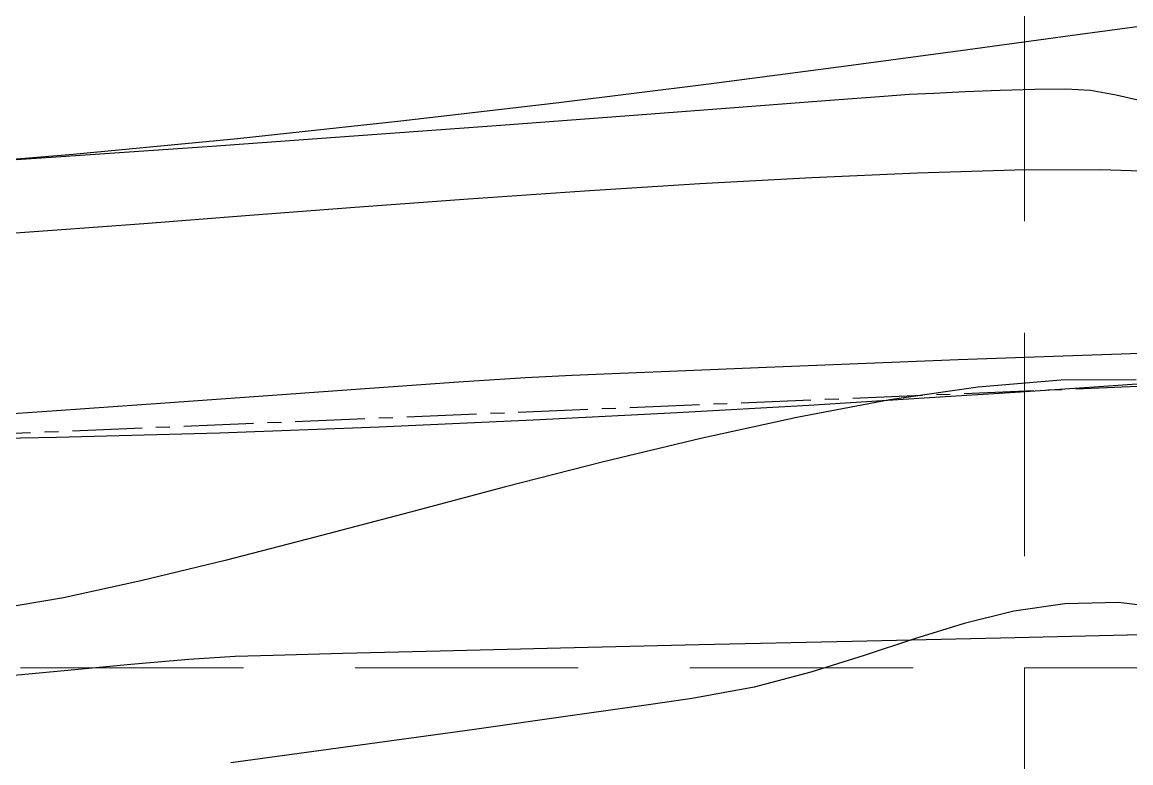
# Model space of a CAD drawing. Header units: inches. Extents: x 2547543 to 2548696, y 7125653 to 7126375.
# Drawn here: x 2547903.62 to 2547923.49, y 7125832.67 to 7125845.94 of the extents above; entities that cross this region are included whole.
import ezdxf

# ---------------------------------------------------------------- set-up
doc = ezdxf.new("R2010")
doc.units = ezdxf.units.IN
doc.header["$MEASUREMENT"] = 0
doc.linetypes.add('CENTER', pattern=[2, 1.25, -0.25, 0.25, -0.25])
doc.linetypes.add('HIDDEN', pattern=[0.375, 0.25, -0.125])
for name, color, linetype in [('CONT-MNR', 14, 'Continuous'), ('GRID', 254, 'HIDDEN'), ('V-CREEK-CNTR-E', 2, 'CENTER'), ('V-TOPO-MINR-E', 14, 'Continuous')]:
    doc.layers.add(name, color=color, linetype=linetype)

msp = doc.modelspace()

# ---------------------------------------------------------------- linework, layer by layer
at = {"layer": 'CONT-MNR', "color": 35, "extrusion": (0.1345694258000392, -0.9909041677376516, 0), "elevation": -6718157.747463809}
msp.add_lwpolyline([(3483667.891661426, 563), (3483669.324394498, 563)], dxfattribs=at)
at = {"layer": 'CONT-MNR', "color": 35, "extrusion": (0.1353277660411646, -0.9908008860201468, 0), "elevation": -6715489.585792342}
msp.add_lwpolyline([(3488806.702848496, 563.0000000000009), (3488808.553405501, 563.0000000000009)], dxfattribs=at)
at = {"layer": 'CONT-MNR', "color": 35, "extrusion": (0.1331241558371942, -0.991099368949771, 0), "elevation": -6723231.152782335}
msp.add_lwpolyline([(3473862.426168165, 563.0000000000005), (3473864.627901196, 563.0000000000005)], dxfattribs=at)
at = {"layer": 'CONT-MNR', "color": 35, "extrusion": (0.1290347457312925, -0.9916400730073694, 0), "elevation": -6737503.609371403}
msp.add_lwpolyline([(3446097.106490524, 563.0000000000009), (3446099.592785038, 563.0000000000009)], dxfattribs=at)
at = {"layer": 'CONT-MNR', "color": 35, "extrusion": (0.1233497565857044, -0.9923632588675618, 0), "elevation": -6757141.79395372}
msp.add_lwpolyline([(3407426.668412877, 563), (3407429.372717633, 563)], dxfattribs=at)
at = {"layer": 'CONT-MNR', "color": 35, "extrusion": (0.1160333759599038, -0.9932453149465884, 0), "elevation": -6782068.691461594}
msp.add_lwpolyline([(3357535.824263419, 563), (3357538.680120275, 563)], dxfattribs=at)
at = {"layer": 'CONT-MNR', "color": 35, "extrusion": (0.1068369855422456, -0.9942765503220149, 0), "elevation": -6812848.692845884}
msp.add_lwpolyline([(3294628.333475554, 563.0000000000009), (3294631.274559257, 563.0000000000009)], dxfattribs=at)
at = {"layer": 'CONT-MNR', "color": 35, "extrusion": (0.09529858751555989, -0.9954487325912567, 0), "elevation": -6850600.251268418}
msp.add_lwpolyline([(3215391.162581373, 563), (3215394.122758958, 563)], dxfattribs=at)
at = {"layer": 'CONT-MNR', "color": 35}
for points, elevation in [([(2547901.626067287, 7125843.338691113), (2547904.529997135, 7125843.573718509)], 563), ([(2547919.664990092, 7125843.243609466), (2547921.406612928, 7125843.293067334)], 562), ([(2547921.406612928, 7125843.293067334), (2547922.943379661, 7125843.301087084)], 562), ([(2547909.576398402, 7125842.624570831), (2547911.617002879, 7125842.774152515)], 562), ([(2547907.621057373, 7125842.476377735), (2547909.576398402, 7125842.624570831)], 562), ([(2547904.15957869, 7125842.212708453), (2547905.799333049, 7125842.336711015)], 562), ([(2547905.799333049, 7125842.336711015), (2547907.621057373, 7125842.476377735)], 562), ([(2547902.750147556, 7125842.111507835), (2547904.15957869, 7125842.212708453)], 562), ([(2547923.580957871, 7125839.536361243), (2547922.231823537, 7125839.529544296)], 561), ([(2547921.50903184, 7125839.320273041), (2547922.827836804, 7125839.409796247)], 561), ([(2547919.166753047, 7125839.173170059), (2547917.501666918, 7125838.861167505)], 561), ([(2547912.772627508, 7125838.817968575), (2547915.358253886, 7125838.949860988)], 561), ([(2547901.321985069, 7125838.452496286), (2547904.233213841, 7125838.504234305)], 561), ([(2547912.281305167, 7125837.615226515), (2547910.550900174, 7125837.159192965)], 561), ([(2547910.550900174, 7125837.159192965), (2547908.867727999, 7125836.714095086)], 561), ([(2547908.867727999, 7125836.714095086), (2547907.257213655, 7125836.298710244)], 561), ([(2547907.257213655, 7125836.298710244), (2547905.744782158, 7125835.931815806)], 561), ([(2547904.355858521, 7125835.632189142), (2547903.115867756, 7125835.418607617)], 561), ([(2547923.265849133, 7125835.543750039), (2547922.303249924, 7125835.522947997)], 562), ([(2547924.299834571, 7125835.42188032), (2547923.265849133, 7125835.543750039)], 562), ([(2547917.752722076, 7125834.296736343), (2547916.733445104, 7125834.030628729)], 562), ([(2547915.623889317, 7125833.825424356), (2547914.759234331, 7125833.702228039)], 562)]:
    msp.add_lwpolyline(points, dxfattribs=dict(at, elevation=elevation))
at = {"layer": 'CONT-MNR', "color": 35, "extrusion": (-0.03158091948016652, -0.9995011983608562, 0), "elevation": -7202754.668084764}
msp.add_lwpolyline([(2321611.351719176, 562.0000000000009), (2321612.635917106, 562.0000000000009)], dxfattribs=at)
at = {"layer": 'CONT-MNR', "color": 35, "extrusion": (0.0552026008794617, -0.9984751738807244, 0), "elevation": -6974325.800521362}
msp.add_lwpolyline([(2937395.70184748, 562.0000000000005), (2937397.71118664, 562.0000000000005)], dxfattribs=at)
at = {"layer": 'CONT-MNR', "color": 35, "extrusion": (0.04408389465775277, -0.9990278325611375, 0), "elevation": -7006593.50872575}
msp.add_lwpolyline([(2859575.683381117, 562), (2859577.583353891, 562)], dxfattribs=at)
at = {"layer": 'CONT-MNR', "color": 35, "extrusion": (0.06906763122293873, -0.9976119798384802, 0), "elevation": -6932847.897988223}
msp.add_lwpolyline([(3033992.233569514, 562), (3033994.316057203, 562)], dxfattribs=at)
at = {"layer": 'CONT-MNR', "color": 35, "extrusion": (0.06325206921353736, -0.9979975830332487, 0), "elevation": -6950413.19586789}
msp.add_lwpolyline([(2993536.01835901, 562.0000000000009), (2993538.088576045, 562.0000000000009)], dxfattribs=at)
at = {"layer": 'CONT-MNR', "color": 35, "extrusion": (0.08571945342075805, -0.9963193139276417, 0), "elevation": -6881205.050163533}
msp.add_lwpolyline([(3149367.199587982, 561.0000000000009), (3149365.714244285, 561.0000000000009)], dxfattribs=at)
at = {"layer": 'CONT-MNR', "color": 35, "extrusion": (0.1430090403953485, -0.9897213821905645, 0), "elevation": -6688219.920695276}
msp.add_lwpolyline([(3540791.103251985, 561.0000000000005), (3540789.50159529, 561.0000000000005)], dxfattribs=at)
at = {"layer": 'CONT-MNR', "color": 35, "extrusion": (0.06460852734492825, -0.9979106864816709, 0), "elevation": -6946333.751362738}
msp.add_lwpolyline([(3002986.359400211, 561), (3002988.086758804, 561)], dxfattribs=at)
at = {"layer": 'CONT-MNR', "color": 35, "extrusion": (0.06975273658159166, -0.9975643115806515, 0), "elevation": -6930758.495427344}
msp.add_lwpolyline([(3038763.680985891, 561), (3038764.538107713, 561)], dxfattribs=at)
at = {"layer": 'CONT-MNR', "color": 35, "extrusion": (0.06077214725727353, -0.9981516648875262, 0), "elevation": -6957825.713464825}
msp.add_lwpolyline([(2976260.851699399, 561), (2976262.925400341, 561)], dxfattribs=at)
at = {"layer": 'CONT-MNR', "color": 35, "extrusion": (0.05624416074398059, -0.998417044316755, 0), "elevation": -6971253.701625733}
msp.add_lwpolyline([(2944668.95248881, 561.0000000000005), (2944671.313386313, 561.0000000000005)], dxfattribs=at)
at = {"layer": 'CONT-MNR', "color": 35, "extrusion": (0.04472054335637314, -0.9989995360368846, 0), "elevation": -7004765.629407683}
msp.add_lwpolyline([(2864032.30350126, 561), (2864035.061526824, 561)], dxfattribs=at)
at = {"layer": 'CONT-MNR', "color": 35, "extrusion": (0.2137099206080663, -0.9768971644107143, 0), "elevation": -6416696.530525072}
msp.add_lwpolyline([(4011915.839816825, 561.0000000000009), (4011914.0795974, 561.0000000000009)], dxfattribs=at)
at = {"layer": 'CONT-MNR', "color": 35, "extrusion": (0.02852207160443247, -0.9995931629575062, 0), "elevation": -7050267.942190993}
msp.add_lwpolyline([(2750111.327450436, 561), (2750114.246705553, 561)], dxfattribs=at)
at = {"layer": 'CONT-MNR', "color": 35, "extrusion": (0.03735272751503563, -0.9993021433716569, 0), "elevation": -7025694.492251301}
msp.add_lwpolyline([(2812298.584462295, 561), (2812301.452543756, 561)], dxfattribs=at)
at = {"layer": 'CONT-MNR', "color": 35, "extrusion": (0.2343767932249173, -0.972145832063073, 0), "elevation": -6330181.852719862}
msp.add_lwpolyline([(4147076.881180346, 561.0000000000009), (4147075.082483555, 561.0000000000009)], dxfattribs=at)
at = {"layer": 'CONT-MNR', "color": 35, "extrusion": (0.2478080126417177, -0.9688091601912951, 0), "elevation": -6272183.676851486}
msp.add_lwpolyline([(4234282.223954569, 561.0000000000009), (4234280.415329228, 561.0000000000009)], dxfattribs=at)
at = {"layer": 'CONT-MNR', "color": 35, "extrusion": (0.2108747922298882, -0.9775130802204142, 0), "elevation": -6428308.736302297}
msp.add_lwpolyline([(3993270.364279227, 561.0000000000005), (3993268.943404493, 561.0000000000005)], dxfattribs=at)
at = {"layer": 'CONT-MNR', "color": 35, "extrusion": (-0.2390611175062367, 0.9710045221813695, 0), "elevation": 6310109.452049736}
msp.add_lwpolyline([(-4177553.361979022, 562.0000000000009), (-4177552.446317196, 562.0000000000009)], dxfattribs=at)
at = {"layer": 'CONT-MNR', "color": 35, "extrusion": (0.1454247269859276, -0.9893693186980627, 0), "elevation": -6679552.13116204}
msp.add_lwpolyline([(3557108.838733313, 562.0000000000009), (3557107.914601171, 562.0000000000009)], dxfattribs=at)
at = {"layer": 'CONT-MNR', "color": 35, "extrusion": (0.2954611823471349, -0.9553547454877865, 0), "elevation": -6054888.841489445}
msp.add_lwpolyline([(4539575.625076072, 562.0000000000009), (4539574.696614087, 562.0000000000009)], dxfattribs=at)
at = {"layer": 'CONT-MNR', "color": 35, "extrusion": (0.3143448337952022, -0.9493088672641096, 0), "elevation": -5963692.885584056}
msp.add_lwpolyline([(4658732.0673512, 562), (4658731.110861281, 562)], dxfattribs=at)
at = {"layer": 'CONT-MNR', "color": 35, "extrusion": (0.2986398860202351, -0.9543658724398213, 0), "elevation": -6039743.198204529}
msp.add_lwpolyline([(4559705.088776556, 562.0000000000009), (4559704.091157939, 562.0000000000009)], dxfattribs=at)
at = {"layer": 'CONT-MNR', "color": 35, "extrusion": (0.1818588300929523, -0.9833246492980956, 0), "elevation": -6543647.092805846}
msp.add_lwpolyline([(3801325.168602344, 562), (3801324.040230561, 562)], dxfattribs=at)
at = {"layer": 'CONT-MNR', "color": 35, "extrusion": (0.1405206033510887, -0.9900777545394333, 0), "elevation": -6697094.911868604}
msp.add_lwpolyline([(3523960.174797214, 562.0000000000009), (3523958.839930193, 562.0000000000009)], dxfattribs=at)
at = {"layer": 'CONT-MNR', "color": 35, "extrusion": (0.1391103518660674, -0.9902768855242957, 0), "elevation": -6702107.084823442}
msp.add_lwpolyline([(3514416.991146319, 562.0000000000009), (3514415.258065872, 562.0000000000009)], dxfattribs=at)
at = {"layer": 'CONT-MNR', "color": 35, "extrusion": (0.1372006750465615, -0.990543272536222, 0), "elevation": -6708871.002209142}
msp.add_lwpolyline([(3501485.950033798, 562.0000000000009), (3501483.881999886, 562.0000000000009)], dxfattribs=at)
at = {"layer": 'CONT-MNR', "color": 35, "extrusion": (0.1348506651124821, -0.9908659334737072, 0), "elevation": -6717157.843204468}
msp.add_lwpolyline([(3485560.214608889, 562.0000000000005), (3485557.874872724, 562.0000000000005)], dxfattribs=at)
at = {"layer": 'GRID', "color": 252, "linetype": 'HIDDEN', "lineweight": 0, "ltscale": 16}
for p, q in [((2547921.583313597, 7126356.376313465), (2547921.583313597, 7125726.296813901)), ((2547561.583313602, 7125834.376313472), (2548677.583313586, 7125834.376313472))]:
    msp.add_line(p, q, dxfattribs=at)
at = {"layer": 'V-CREEK-CNTR-E', "color": 5}
msp.add_line((2547884.5327, 7125837.7856), (2547924.7817, 7125839.4692), dxfattribs=at)
at = {"layer": 'V-TOPO-MINR-E', "color": 35, "extrusion": (0.05012280395753784, -0.9987430623155458, 0), "elevation": -6989179.033171143}
msp.add_lwpolyline([(2901884.695281558, 563.0000000000005), (2901885.25885683, 563.0000000000005)], dxfattribs=at)
at = {"layer": 'V-TOPO-MINR-E', "color": 35, "extrusion": (0.04423441006188257, -0.9990211794383927, 0), "elevation": -7006164.012229155}
msp.add_lwpolyline([(2860634.098768099, 563), (2860634.722573143, 563)], dxfattribs=at)
at = {"layer": 'V-TOPO-MINR-E', "color": 35}
for points, elevation in [([(2547921.14260969, 7125844.724191549), (2547921.76494007, 7125844.742789293)], 563), ([(2547922.325214758, 7125844.744049553), (2547922.762242127, 7125844.719630747)], 563), ([(2547923.222736594, 7125844.638270056), (2547923.843510756, 7125844.492252953)], 563), ([(2547914.496795557, 7125844.269364356), (2547916.463908295, 7125844.418927734)], 563), ([(2547906.932012135, 7125843.713572054), (2547909.646090286, 7125843.908634624)], 563), ([(2547922.273927685, 7125839.96483545), (2547924.182040079, 7125840.026678824)], 562), ([(2547915.512301647, 7125839.700745796), (2547916.954973259, 7125839.761077103)], 562), ([(2547916.954973259, 7125839.761077103), (2547918.601838592, 7125839.827935324)], 562), ([(2547911.43668454, 7125839.495686501), (2547912.638873124, 7125839.572657175)], 562), ([(2547913.473762319, 7125839.616060987), (2547914.332379439, 7125839.65104067)], 562), ([(2547914.332379439, 7125839.65104067), (2547915.512301647, 7125839.700745796)], 562), ([(2547909.930958314, 7125839.391883609), (2547911.43668454, 7125839.495686501)], 562), ([(2547904.230171225, 7125838.986828042), (2547906.263939911, 7125839.130719736)], 562), ([(2547902.147911875, 7125838.8430427), (2547904.230171225, 7125838.986828042)], 562), ([(2547913.262112839, 7125834.732885788), (2547915.750852653, 7125834.791180255)], 561), ([(2547915.750852653, 7125834.791180255), (2547918.495308653, 7125834.854423925)], 561), ([(2547906.603811994, 7125834.532619451), (2547907.432324007, 7125834.584332762)], 561), ([(2547907.432324007, 7125834.584332762), (2547908.114194795, 7125834.605264013)], 561), ([(2547908.114194795, 7125834.605264013), (2547909.365383481, 7125834.638171026)], 561), ([(2547909.365383481, 7125834.638171026), (2547911.107489639, 7125834.681297165)], 561), ([(2547903.082917, 7125834.207253315), (2547904.367149032, 7125834.328468531)], 561)]:
    msp.add_lwpolyline(points, dxfattribs=dict(at, elevation=elevation))
at = {"layer": 'V-TOPO-MINR-E', "color": 35, "extrusion": (0.00224935546933194, -0.9999974701967864, 0), "elevation": -7120095.534046969}
msp.add_lwpolyline([(2563943.877045205, 563.0000000000009), (2563944.437321309, 563.0000000000009)], dxfattribs=at)
at = {"layer": 'V-TOPO-MINR-E', "color": 35, "extrusion": (-0.1739864165258321, -0.9847480524806839, 0), "elevation": -7460465.66092325}
msp.add_lwpolyline([(1269261.790501063, 563), (1269262.258127748, 563)], dxfattribs=at)
at = {"layer": 'V-TOPO-MINR-E', "color": 35, "extrusion": (0.0761648139196474, -0.9970952417500474, 0), "elevation": -6911083.980207597}
msp.add_lwpolyline([(3083253.996727556, 563.0000000000005), (3083255.549848883, 563.0000000000005)], dxfattribs=at)
at = {"layer": 'V-TOPO-MINR-E', "color": 35, "extrusion": (0.0753305087631878, -0.9971586205060252, 0), "elevation": -6913661.348505732}
msp.add_lwpolyline([(3077471.904881317, 563), (3077472.953209859, 563)], dxfattribs=at)
at = {"layer": 'V-TOPO-MINR-E', "color": 35, "extrusion": (0.06892579421670444, -0.9976217895032148, 0), "elevation": -6933280.513063934}
msp.add_lwpolyline([(3033014.069655506, 563), (3033014.528078341, 563)], dxfattribs=at)
at = {"layer": 'V-TOPO-MINR-E', "color": 35, "extrusion": (0.04653573941593003, -0.9989166256284919, 0), "elevation": -6999555.371710309}
msp.add_lwpolyline([(2876765.614145116, 563), (2876766.055971495, 563)], dxfattribs=at)
at = {"layer": 'V-TOPO-MINR-E', "color": 35, "extrusion": (0.07351012644284173, -0.9972944707108113, 0), "elevation": -6919267.568980593}
msp.add_lwpolyline([(3064837.888652267, 563), (3064840.445416539, 563)], dxfattribs=at)
at = {"layer": 'V-TOPO-MINR-E', "color": 35, "extrusion": (0.07488359325948965, -0.9971922820903436, 0), "elevation": -6915039.915949846}
msp.add_lwpolyline([(3074367.188191426, 563.0000000000009), (3074369.495528175, 563.0000000000009)], dxfattribs=at)
at = {"layer": 'V-TOPO-MINR-E', "color": 35, "extrusion": (0.06932326666876316, -0.997594248529116, 0), "elevation": -6932071.472881774}
msp.add_lwpolyline([(3035761.264869618, 563.0000000000009), (3035764.065158658, 563.0000000000009)], dxfattribs=at)
at = {"layer": 'V-TOPO-MINR-E', "color": 35, "extrusion": (0.06625226417622011, -0.9978029051328346, 0), "elevation": -6941382.947149139}
msp.add_lwpolyline([(3014406.624275336, 563.0000000000005), (3014409.418684056, 563.0000000000005)], dxfattribs=at)
at = {"layer": 'V-TOPO-MINR-E', "color": 35, "extrusion": (0.03594970310791651, -0.9993536005070741, 0), "elevation": -7029636.776205761}
msp.add_lwpolyline([(2802445.248590691, 562), (2802447.129392164, 562)], dxfattribs=at)
at = {"layer": 'V-TOPO-MINR-E', "color": 35, "extrusion": (0.03862429034134748, -0.9992538036933497, 0), "elevation": -7022111.004730404}
msp.add_lwpolyline([(2821247.860828366, 562.0000000000009), (2821249.654670295, 562.0000000000009)], dxfattribs=at)
at = {"layer": 'V-TOPO-MINR-E', "color": 35, "extrusion": (0.05191740038197454, -0.9986513823840519, 0), "elevation": -6983948.539270401}
msp.add_lwpolyline([(2914431.545155804, 562.0000000000009), (2914432.381172466, 562.0000000000009)], dxfattribs=at)
at = {"layer": 'V-TOPO-MINR-E', "color": 35, "extrusion": (0.0708045571484563, -0.9974902078150998, 0), "elevation": -6927551.381551348}
msp.add_lwpolyline([(3046055.359085114, 562), (3046057.10897911, 562)], dxfattribs=at)
at = {"layer": 'V-TOPO-MINR-E', "color": 35, "extrusion": (0.07125337180787521, -0.9974582482520303, 0), "elevation": -6926180.104297358}
msp.add_lwpolyline([(3049170.183764161, 562.0000000000009), (3049172.110176901, 562.0000000000009)], dxfattribs=at)
at = {"layer": 'V-TOPO-MINR-E', "color": 35, "extrusion": (0.02246344254793731, -0.9997476650379813, 0), "elevation": -7066801.737206808}
msp.add_lwpolyline([(2707349.270777233, 561), (2707352.292226736, 561)], dxfattribs=at)
at = {"layer": 'V-TOPO-MINR-E', "color": 35, "extrusion": (0.02273246242882371, -0.9997415841865949, 0), "elevation": -7066072.964547523}
msp.add_lwpolyline([(2709247.845980393, 561.0000000000009), (2709250.768507377, 561.0000000000009)], dxfattribs=at)
at = {"layer": 'V-TOPO-MINR-E', "color": 35, "extrusion": (0.02393636246687218, -0.9997134842302842, 0), "elevation": -7062805.293486346}
msp.add_lwpolyline([(2717747.652588046, 561.0000000000009), (2717749.807828757, 561.0000000000009)], dxfattribs=at)
at = {"layer": 'V-TOPO-MINR-E', "color": 35, "extrusion": (0.09474110645707177, -0.9955019451248149, 0), "elevation": -6852390.655737102}
msp.add_lwpolyline([(3211553.182197766, 561.0000000000009), (3211554.381878816, 561.0000000000009)], dxfattribs=at)
at = {"layer": 'V-TOPO-MINR-E', "color": 35, "extrusion": (0.08648754905006345, -0.9962529316691183, 0), "elevation": -6878771.346339001}
msp.add_lwpolyline([(3154654.341030669, 561.0000000000009), (3154655.387329367, 561.0000000000009)], dxfattribs=at)

doc.saveas('drawing.dxf')
